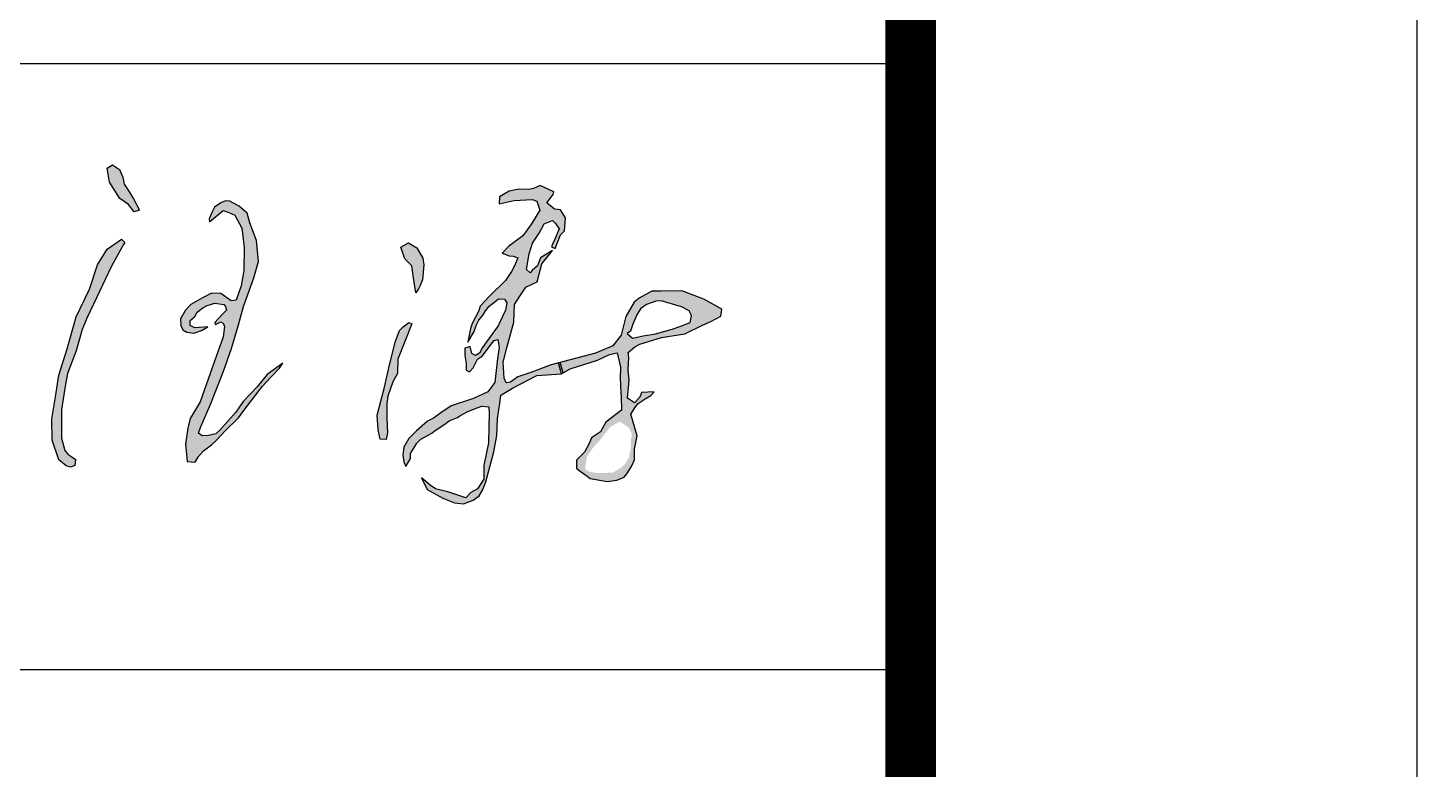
# Model space of a CAD drawing. Extents: x 185245 to 2166646, y -19957 to 815000.
# Drawn here: x 2047984 to 2052098, y 639168 to 641362 of the extents above; entities that cross this region are included whole.
import ezdxf

# ---------------------------------------------------------------- set-up
doc = ezdxf.new("R2010")
doc.units = 0
doc.header["$LTSCALE"] = 1000
doc.header["$MEASUREMENT"] = 0
for name, color, linetype in [('PUB_TEXT', 7, 'Continuous'), ('PUB_TITLE', 4, 'Continuous'), ('图框', 4, 'Continuous')]:
    doc.layers.add(name, color=color, linetype=linetype)

msp = doc.modelspace()

# ---------------------------------------------------------------- hatches: boundary and pattern name
at = {"layer": 'PUB_TEXT'}
h = msp.add_hatch(color=4, dxfattribs=at)
h.paths.add_polyline_path([(2048232.3, 640656), (2048270.3, 640727.2), (2048261, 640736.5), (2048219.5, 640706.6), (2048190.8, 640660.1), (2048166.3, 640588.2), (2048127.3, 640506.7), (2048100.7, 640412.2), (2048076.2, 640333.6), (2048066.5, 640269.5), (2048055.6, 640204.7), (2048056.1, 640141.6), (2048076, 640083.8), (2048097.4, 640065.3), (2048110.6, 640061.5), (2048123.5, 640066.7), (2048125.3, 640084.3), (2048111.6, 640094.2), (2048095.7, 640103.8), (2048083.5, 640147), (2048084.2, 640231.6), (2048094.2, 640301.1), (2048101.4, 640338.9), (2048127.6, 640405.7), (2048144.6, 640468.7), (2048159.9, 640504.4), (2048187.6, 640562.5)])
h.paths.add_polyline_path([(2048279.5, 640884.2), (2048269.6, 640898.6), (2048265.8, 640919.9), (2048255.9, 640942), (2048234.6, 640956.4), (2048218.7, 640946.5), (2048225.5, 640904.7), (2048256.7, 640856.8), (2048281.8, 640838.6), (2048298.5, 640817.3), (2048314.5, 640822.6), (2048296.3, 640857.6)])
h = msp.add_hatch(color=4, dxfattribs=at)
h.paths.add_polyline_path([(2049419.2, 640295.4), (2049491.4, 640332.5), (2049564, 640338.1), (2049555.5, 640370.1), (2049533.3, 640364.1), (2049473.1, 640341.6), (2049434.6, 640329), (2049413.7, 640313.1), (2049400.3, 640311.5), (2049394.4, 640324.8), (2049391.9, 640372.5), (2049402.8, 640414.3), (2049422.9, 640491.2), (2049425.1, 640542.9), (2049441, 640567.3), (2049458.6, 640594.5), (2049491.9, 640609.6), (2049505.7, 640663.1), (2049538.1, 640702.7), (2049502.1, 640680.8), (2049492.9, 640657.6), (2049477.1, 640644), (2049471.3, 640636.6), (2049461, 640646.5), (2049468.9, 640692.7), (2049478.8, 640724.9), (2049498.6, 640754.2), (2049513.4, 640782.2), (2049537.4, 640791.3), (2049546.1, 640782.6), (2049557.2, 640766.5), (2049545.6, 640738.5), (2049537.4, 640721.2), (2049534.5, 640713.7), (2049545.6, 640708.4), (2049561.3, 640749.2), (2049572.9, 640761.2), (2049575.8, 640799.1), (2049561.1, 640823), (2049543.9, 640825.1), (2049520.9, 640843.8), (2049539.7, 640868.4), (2049541.2, 640876.7), (2049501.1, 640895), (2049481.2, 640886.1), (2049467.1, 640883), (2049438.4, 640884), (2049409.7, 640878.8), (2049381, 640861.6), (2049379.9, 640840.9), (2049424.2, 640850.4), (2049477, 640854), (2049491.4, 640849.2), (2049499.8, 640821.7), (2049475.8, 640782.1), (2049449.4, 640746.2), (2049407.5, 640715), (2049388.3, 640694.6), (2049409.2, 640687.3), (2049421.3, 640685.6), (2049434.6, 640681), (2049425.8, 640659.8), (2049416.7, 640641.1), (2049398.8, 640614.4), (2049351, 640567.3), (2049323.5, 640537.6), (2049318.5, 640522.4), (2049300.5, 640489.1), (2049296.3, 640475.6), (2049292.4, 640462.3), (2049286.6, 640431.5), (2049305.5, 640462.9), (2049311.7, 640480.7), (2049319.5, 640496.2), (2049332.1, 640512.8), (2049339.5, 640524.3), (2049349.8, 640538.3), (2049362.8, 640547.9), (2049377.9, 640559.4), (2049395.7, 640558.6), (2049402.7, 640548.3), (2049398.7, 640526.5), (2049389.8, 640507.3), (2049376.8, 640479.5), (2049342.1, 640432.6), (2049330.2, 640416), (2049321.4, 640399.4), (2049309.5, 640391.6), (2049298.8, 640397.9), (2049294, 640418.9), (2049278.5, 640413.9), (2049278.5, 640392), (2049281.8, 640368.2), (2049281.8, 640349), (2049292, 640343.9), (2049302.3, 640355.1), (2049315.4, 640381.2), (2049329.9, 640391.1), (2049353.3, 640421.9), (2049364.5, 640436.8), (2049375.8, 640439.2), (2049379.5, 640415.4), (2049374.3, 640383.6), (2049366.8, 640311.7), (2049345.8, 640284.6), (2049303.7, 640264.6), (2049237.3, 640243.1), (2049207.2, 640222.4), (2049184.8, 640206.5), (2049167.1, 640197.7), (2049134.5, 640168.9), (2049112.6, 640146.5), (2049097.3, 640120.6), (2049094.3, 640097), (2049097.9, 640077.5), (2049103.2, 640063.4), (2049116.7, 640087), (2049117.3, 640102.3), (2049126.8, 640118.2), (2049136.2, 640133), (2049148, 640144.2), (2049179.9, 640162.4), (2049187.6, 640167.7), (2049218.8, 640189), (2049231.8, 640198.4), (2049256, 640208.4), (2049263.7, 640213.2), (2049284.9, 640225.5), (2049311.5, 640236.1), (2049328, 640242.6), (2049349.3, 640239.7), (2049350.5, 640219.6), (2049349.3, 640180.7), (2049348.1, 640133.5), (2049333.9, 640066.5), (2049333.9, 640026.3), (2049315.5, 639997.8), (2049296.2, 639986.9), (2049281.1, 639971), (2049227.4, 639988.6), (2049191.3, 639997.8), (2049175.4, 640008.7), (2049149.3, 640029.6), (2049166.1, 639995.3), (2049212.8, 639970.4), (2049247.6, 639956.3), (2049274.2, 639953), (2049302.8, 639963.8), (2049321, 639977), (2049330.6, 639993.2), (2049340.1, 640018.5), (2049363.7, 640107.2), (2049372.6, 640155.5), (2049374.9, 640204.4), (2049379.6, 640237.9), (2049381.4, 640249.7), (2049384.9, 640274.5)])
h.paths.add_polyline_path([(2049670.5, 640378.6), (2049706.3, 640395.5), (2049728.9, 640400.3), (2049739.1, 640357.4), (2049737.7, 640325), (2049739.7, 640282), (2049741.1, 640270.7), (2049742.4, 640230.4), (2049695.2, 640195), (2049680, 640165.9), (2049653.5, 640148), (2049645.6, 640129.5), (2049632.3, 640106.3), (2049608.5, 640082.5), (2049608.5, 640058.7), (2049616.4, 640051.4), (2049636.3, 640037.5), (2049648.9, 640028.3), (2049699.2, 640019.7), (2049727.7, 640023.6), (2049749.5, 640031.6), (2049757.4, 640041.5), (2049771.3, 640063.3), (2049780, 640083.2), (2049780, 640114.9), (2049788.6, 640154.6), (2049769.4, 640218.1), (2049783.9, 640240.6), (2049791.2, 640249.9), (2049811.7, 640263.7), (2049828.9, 640273.7), (2049838.2, 640284.9), (2049801.6, 640282.4), (2049796.7, 640269), (2049780, 640252), (2049760, 640266.1), (2049764.6, 640318.7), (2049761.8, 640349.3), (2049763.2, 640386), (2049761.4, 640400.9), (2049781.4, 640418.1), (2049796.7, 640426), (2049860.4, 640445.2), (2049929.8, 640456.1), (2049981.7, 640482), (2050006.8, 640492.9), (2050036.1, 640508.7), (2050038.6, 640528.8), (2049985.9, 640558.9), (2049920.6, 640583.1), (2049858.7, 640582.3), (2049832, 640582.3), (2049794.3, 640562.2), (2049779.2, 640549.7), (2049755, 640507.9), (2049740.8, 640452.7), (2049716.5, 640421), (2049664.6, 640399.2), (2049560.6, 640371.4), (2049568.8, 640340.7), (2049590.4, 640352.2)])
h.paths.add_polyline_path([(2049758.3, 640456.8), (2049768.7, 640463.9), (2049775.1, 640484.4), (2049787.4, 640512), (2049798, 640530.1), (2049815.6, 640543), (2049843.7, 640552.9), (2049859.5, 640554.1), (2049919.6, 640536.4), (2049942.8, 640524.3), (2049949.2, 640510), (2049945.1, 640489.6), (2049914.5, 640477.6), (2049892.2, 640470.2), (2049843.1, 640456.3), (2049806.5, 640449.8), (2049774.1, 640443.8)], flags=16)
h.paths.add_polyline_path([(2049724.3, 640189.4), (2049738.4, 640196.7), (2049765, 640176.9), (2049772.8, 640158.1), (2049769.7, 640143.5), (2049769.7, 640121.6), (2049764.5, 640090.9), (2049754.5, 640074.2), (2049742, 640061.2), (2049715.4, 640045.1), (2049670.1, 640044.5), (2049655, 640046.6), (2049641.9, 640050.3), (2049634.1, 640057.6), (2049639.8, 640093), (2049657.1, 640118), (2049679, 640143), (2049708.7, 640180.5)], flags=16)
h.paths.add_polyline_path([(2049560.6, 640371.4), (2049555.5, 640370.1), (2049564, 640338.1), (2049568.8, 640340.7)], flags=17)
msp.add_hatch(color=4, dxfattribs=at).paths.add_polyline_path([(2048566.4, 640478.2), (2048562.2, 640447.7), (2048536.3, 640372.7), (2048493.9, 640254.9), (2048465, 640205.8), (2048457.6, 640177), (2048450.9, 640129.9), (2048456.2, 640078.9), (2048479.1, 640076.9), (2048489.8, 640093.7), (2048504, 640109.8), (2048527.5, 640127.9), (2048543.6, 640142.7), (2048568.5, 640169.6), (2048608.1, 640207.8), (2048633, 640240.8), (2048679.4, 640301.2), (2048702.9, 640327.4), (2048729.1, 640354.9), (2048739.2, 640369), (2048692.3, 640335.6), (2048663.6, 640299.2), (2048622.1, 640255.5), (2048600.1, 640224.4), (2048552.9, 640171), (2048540.3, 640160.1), (2048518.9, 640155.1), (2048500.4, 640154.3), (2048489.1, 640162.2), (2048495, 640178.6), (2048526.1, 640250.1), (2048562.6, 640343.1), (2048587.5, 640413), (2048607.6, 640483), (2048622.5, 640537), (2048653.4, 640621.5), (2048667.5, 640670), (2048661.1, 640732.3), (2048641.8, 640785), (2048633.3, 640813.2), (2048610.2, 640833.9), (2048582.5, 640848.5), (2048569.7, 640849.5), (2048555.1, 640844.3), (2048537.2, 640830.6), (2048529.7, 640817.5), (2048521.2, 640796.3), (2048522.4, 640787.5), (2048562.2, 640820.7), (2048579.2, 640815.6), (2048597.1, 640807.1), (2048617.5, 640768.7), (2048624.3, 640711.5), (2048623.7, 640643.9), (2048616.2, 640597.8), (2048601, 640556.2), (2048586.4, 640553.5), (2048555.9, 640575.1), (2048528.3, 640576.9), (2048501.5, 640563), (2048467, 640543), (2048451.4, 640526), (2048436.4, 640500.4), (2048437.1, 640481.2), (2048443.4, 640468.2), (2048455, 640461.2), (2048475.3, 640458.6), (2048498.6, 640465.9), (2048517.2, 640476.5), (2048478.3, 640473.9), (2048464.7, 640481.2), (2048465, 640496.1), (2048478.6, 640507.8), (2048486, 640520.4), (2048509.7, 640538.9), (2048537.8, 640546.6), (2048567.8, 640542.1), (2048572.1, 640526), (2048561.8, 640515.7), (2048547.8, 640500.4), (2048538.2, 640489.8), (2048539.5, 640483.5), (2048560.6, 640494)])
h = msp.add_hatch(color=4, dxfattribs=at)
h.paths.add_polyline_path([(2049112.2, 640489.5), (2049095.8, 640477.3), (2049084.5, 640465.6), (2049071.4, 640431.8), (2049053, 640355.5), (2049039.8, 640298.5), (2049018.7, 640215.1), (2049021.9, 640172.3), (2049027.7, 640144.3), (2049045.6, 640143.3), (2049049.3, 640162.8), (2049046.7, 640205.5), (2049047.1, 640250.2), (2049050.1, 640271.8), (2049065, 640314.2), (2049078.9, 640338.8), (2049079.9, 640381.5), (2049121.5, 640485.8)])
h.paths.add_polyline_path([(2049120.8, 640657.4), (2049125.2, 640628), (2049132.7, 640577.6), (2049141, 640588.9), (2049144.8, 640597.2), (2049152.3, 640616), (2049156.8, 640660.3), (2049153.8, 640680.6), (2049135.7, 640710.7), (2049110.9, 640725.8), (2049088.3, 640713), (2049100.4, 640678.4)])

# ---------------------------------------------------------------- linework, layer by layer
at = {"layer": 'PUB_TEXT', "color": 4}
for p, q in [((2049564, 640338.1, 0), (2049555.5, 640370.1, 0)), ((2049568.8, 640340.7, 0), (2049560.6, 640371.4, 0))]:
    msp.add_line(p, q, dxfattribs=at)
at = {"layer": 'PUB_TEXT', "color": 4, "elevation": 0}
for points in [[(2048256.7, 640856.8), (2048225.5, 640904.7), (2048218.7, 640946.5), (2048234.6, 640956.4), (2048255.9, 640942), (2048265.8, 640919.9), (2048269.6, 640898.6), (2048279.5, 640884.2), (2048296.3, 640857.6), (2048314.5, 640822.6), (2048298.5, 640817.3), (2048281.8, 640838.6), (2048256.7, 640856.8)], [(2048522.4, 640787.5), (2048562.2, 640820.7), (2048579.2, 640815.6), (2048597.1, 640807.1), (2048617.5, 640768.7), (2048624.3, 640711.5), (2048623.7, 640643.9), (2048616.2, 640597.8), (2048601, 640556.2), (2048586.4, 640553.5), (2048555.9, 640575.1), (2048528.3, 640576.9), (2048501.5, 640563), (2048467, 640543), (2048451.4, 640526), (2048436.4, 640500.4), (2048437.1, 640481.2), (2048443.4, 640468.2), (2048455, 640461.2), (2048475.3, 640458.6), (2048498.6, 640465.9), (2048517.2, 640476.5), (2048478.3, 640473.9), (2048464.7, 640481.2), (2048465, 640496.1), (2048478.6, 640507.8), (2048486, 640520.4), (2048502.6, 640533.3), (2048514.9, 640540.3), (2048537.8, 640546.6), (2048564.4, 640542.6), (2048569.1, 640537.3), (2048572.1, 640526), (2048561.8, 640515.7), (2048547.8, 640500.4), (2048538.2, 640489.8), (2048539.5, 640483.5), (2048555.4, 640491.5), (2048562.8, 640488.2), (2048566.4, 640478.2), (2048562.2, 640447.7), (2048536.3, 640372.7), (2048493.9, 640254.9), (2048465, 640205.8), (2048457.6, 640177), (2048450.9, 640129.9), (2048456.2, 640078.9), (2048479.1, 640076.9), (2048489.8, 640093.7), (2048504, 640109.8), (2048527.5, 640127.9), (2048543.6, 640142.7), (2048568.5, 640169.6), (2048608.1, 640207.8), (2048633, 640240.8), (2048679.4, 640301.2), (2048702.9, 640327.4), (2048729.1, 640354.9), (2048739.2, 640369), (2048692.3, 640335.6), (2048663.6, 640299.2), (2048622.1, 640255.5), (2048600.1, 640224.4), (2048552.9, 640171), (2048540.3, 640160.1), (2048518.9, 640155.1), (2048500.4, 640154.3), (2048489.1, 640162.2), (2048495, 640178.6), (2048526.1, 640250.1), (2048562.6, 640343.1), (2048587.5, 640413), (2048607.6, 640483), (2048622.5, 640537), (2048653.4, 640621.5), (2048667.5, 640670), (2048661.1, 640732.3), (2048641.8, 640785), (2048633.3, 640813.2), (2048610.2, 640833.9), (2048582.5, 640848.5), (2048569.7, 640849.5), (2048555.1, 640844.3), (2048537.2, 640830.6), (2048529.7, 640817.5), (2048521.2, 640796.3), (2048521.2, 640796.3), (2048522.4, 640787.5)], [(2048266.9, 640720.9), (2048232.3, 640656), (2048187.6, 640562.5), (2048159.9, 640504.4), (2048144.6, 640468.7), (2048127.6, 640405.7), (2048101.4, 640338.9), (2048094.2, 640301.1), (2048084.2, 640231.6), (2048083.5, 640147), (2048093.6, 640111.3), (2048102.1, 640099.9), (2048111.6, 640094.2), (2048125.3, 640084.3), (2048125.3, 640084.3), (2048123.5, 640066.7), (2048110.6, 640061.5), (2048097.4, 640065.3), (2048076, 640083.8), (2048056.1, 640141.6), (2048055.6, 640204.7), (2048066.5, 640269.5), (2048076.2, 640333.6), (2048100.7, 640412.2), (2048127.3, 640506.7), (2048166.3, 640588.2), (2048190.8, 640660.1), (2048219.5, 640706.6), (2048261, 640736.5), (2048271.5, 640726), (2048266.9, 640720.9)], [(2049132.7, 640577.6), (2049125.2, 640628), (2049120.8, 640657.4), (2049100.4, 640678.4), (2049088.3, 640713), (2049110.9, 640725.8), (2049135.7, 640710.7), (2049153.8, 640680.6), (2049156.8, 640660.3), (2049152.3, 640616), (2049144.8, 640597.2), (2049141, 640588.9), (2049132.7, 640577.6)], [(2049758.3, 640456.8), (2049774.1, 640443.8), (2049806.5, 640449.8), (2049843.1, 640456.3), (2049892.2, 640470.2), (2049914.5, 640477.6), (2049945.1, 640489.6), (2049949.2, 640510), (2049942.8, 640524.3), (2049919.6, 640536.4), (2049859.5, 640554.1), (2049843.7, 640552.9), (2049815.6, 640543), (2049798, 640530.1), (2049787.4, 640512), (2049775.1, 640484.4), (2049768.7, 640463.9), (2049758.3, 640456.8)], [(2049121.5, 640485.8), (2049079.9, 640381.5), (2049078.9, 640338.8), (2049065, 640314.2), (2049050.1, 640271.8), (2049047.1, 640250.2), (2049046.7, 640205.5), (2049049.3, 640162.8), (2049045.6, 640143.3), (2049045.6, 640143.3), (2049027.7, 640144.3), (2049021.9, 640172.3), (2049018.7, 640215.1), (2049039.8, 640298.5), (2049053, 640355.5), (2049071.4, 640431.8), (2049084.5, 640465.6), (2049095.8, 640477.3), (2049112.2, 640489.5), (2049121.5, 640485.8)]]:
    msp.add_lwpolyline(points, dxfattribs=at)
msp.add_lwpolyline([(2049379.9, 640840.9), (2049424.2, 640850.4), (2049477, 640854), (2049491.4, 640849.2), (2049499.8, 640821.7), (2049475.8, 640782.1), (2049449.4, 640746.2), (2049407.5, 640715), (2049407.5, 640715), (2049388.3, 640694.6), (2049409.2, 640687.3), (2049421.3, 640685.6), (2049434.6, 640681), (2049425.8, 640659.8), (2049416.7, 640641.1), (2049398.8, 640614.4), (2049351, 640567.3), (2049323.5, 640537.6), (2049318.5, 640522.4), (2049300.5, 640489.1), (2049296.3, 640475.6), (2049292.4, 640462.3), (2049286.6, 640431.5), (2049305.5, 640462.9), (2049311.7, 640480.7), (2049319.5, 640496.2), (2049332.1, 640512.8), (2049339.5, 640524.3), (2049349.8, 640538.3), (2049362.8, 640547.9), (2049377.9, 640559.4), (2049395.7, 640558.6), (2049402.7, 640548.3), (2049398.7, 640526.5), (2049389.8, 640507.3), (2049376.8, 640479.5), (2049342.1, 640432.6), (2049330.2, 640416), (2049321.4, 640399.4), (2049309.5, 640391.6), (2049298.8, 640397.9), (2049294, 640418.9), (2049278.5, 640413.9), (2049278.5, 640392), (2049281.8, 640368.2), (2049281.8, 640349), (2049292, 640343.9), (2049302.3, 640355.1), (2049315.4, 640381.2), (2049329.9, 640391.1), (2049353.3, 640421.9), (2049364.5, 640436.8), (2049375.8, 640439.2), (2049379.5, 640415.4), (2049374.3, 640383.6), (2049366.8, 640311.7), (2049345.8, 640284.6), (2049303.7, 640264.6), (2049237.3, 640243.1), (2049207.2, 640222.4), (2049184.8, 640206.5), (2049167.1, 640197.7), (2049134.5, 640168.9), (2049112.6, 640146.5), (2049097.3, 640120.6), (2049094.3, 640097), (2049097.9, 640077.5), (2049103.2, 640063.4), (2049103.2, 640063.4), (2049116.7, 640087), (2049117.3, 640102.3), (2049126.8, 640118.2), (2049136.2, 640133), (2049148, 640144.2), (2049179.9, 640162.4), (2049187.6, 640167.7), (2049218.8, 640189), (2049231.8, 640198.4), (2049256, 640208.4), (2049263.7, 640213.2), (2049284.9, 640225.5), (2049311.5, 640236.1), (2049328, 640242.6), (2049349.3, 640239.7), (2049350.5, 640219.6), (2049349.3, 640180.7), (2049348.1, 640133.5), (2049333.9, 640066.5), (2049333.9, 640026.3), (2049315.5, 639997.8), (2049296.2, 639986.9), (2049281.1, 639971), (2049227.4, 639988.6), (2049191.3, 639997.8), (2049175.4, 640008.7), (2049149.3, 640029.6), (2049149.3, 640029.6), (2049166.1, 639995.3), (2049212.8, 639970.4), (2049247.6, 639956.3), (2049274.2, 639953), (2049302.8, 639963.8), (2049321, 639977), (2049330.6, 639993.2), (2049340.1, 640018.5), (2049363.7, 640107.2), (2049372.6, 640155.5), (2049374.9, 640204.4), (2049379.6, 640237.9), (2049381.4, 640249.7), (2049384.9, 640274.5), (2049419.2, 640295.4), (2049491.4, 640332.5), (2049564, 640338.1), (2049590.4, 640352.2), (2049670.5, 640378.6), (2049706.3, 640395.5), (2049728.9, 640400.3), (2049739.1, 640357.4), (2049737.7, 640325), (2049739.7, 640282), (2049741.1, 640270.7), (2049742.4, 640230.4), (2049695.2, 640195), (2049680, 640165.9), (2049653.5, 640148), (2049645.6, 640129.5), (2049632.3, 640106.3), (2049608.5, 640082.5), (2049608.5, 640058.7), (2049616.4, 640051.4), (2049636.3, 640037.5), (2049648.9, 640028.3), (2049699.2, 640019.7), (2049727.7, 640023.6), (2049749.5, 640031.6), (2049757.4, 640041.5), (2049771.3, 640063.3), (2049780, 640083.2), (2049780, 640114.9), (2049788.6, 640154.6), (2049769.4, 640218.1), (2049783.9, 640240.6), (2049791.2, 640249.9), (2049811.7, 640263.7), (2049828.9, 640273.7), (2049838.2, 640284.9), (2049801.6, 640282.4), (2049796.7, 640269), (2049780, 640252), (2049760, 640266.1), (2049764.6, 640318.7), (2049761.8, 640349.3), (2049763.2, 640386), (2049761.4, 640400.9), (2049781.4, 640418.1), (2049796.7, 640426), (2049860.4, 640445.2), (2049929.8, 640456.1), (2049981.7, 640482), (2050006.8, 640492.9), (2050036.1, 640508.7), (2050038.6, 640528.8), (2049985.9, 640558.9), (2049985.9, 640558.9), (2049920.6, 640583.1), (2049858.7, 640582.3), (2049832, 640582.3), (2049794.3, 640562.2), (2049779.2, 640549.7), (2049755, 640507.9), (2049740.8, 640452.7), (2049740.8, 640452.7), (2049716.5, 640421), (2049664.6, 640399.2), (2049533.3, 640364.1), (2049473.1, 640341.6), (2049434.6, 640329), (2049413.7, 640313.1), (2049400.3, 640311.5), (2049394.4, 640324.8), (2049391.9, 640372.5), (2049402.8, 640414.3), (2049422.9, 640491.2), (2049425.1, 640542.9), (2049441, 640567.3), (2049458.6, 640594.5), (2049491.9, 640609.6), (2049505.7, 640663.1), (2049538.1, 640702.7), (2049502.1, 640680.8), (2049492.9, 640657.6), (2049477.1, 640644), (2049471.3, 640636.6), (2049461, 640646.5), (2049468.9, 640692.7), (2049478.8, 640724.9), (2049498.6, 640754.2), (2049513.4, 640782.2), (2049537.4, 640791.3), (2049546.1, 640782.6), (2049557.2, 640766.5), (2049545.6, 640738.5), (2049537.4, 640721.2), (2049534.5, 640713.7), (2049545.6, 640708.4), (2049561.3, 640749.2), (2049572.9, 640761.2), (2049575.8, 640799.1), (2049561.1, 640823), (2049543.9, 640825.1), (2049520.9, 640843.8), (2049539.7, 640868.4), (2049541.2, 640876.7), (2049501.1, 640895), (2049481.2, 640886.1), (2049467.1, 640883), (2049438.4, 640884), (2049409.7, 640878.8), (2049381, 640861.6), (2049379.9, 640840.9)], close=True, dxfattribs=at)
at = {"layer": 'PUB_TITLE', "elevation": 0}
msp.add_lwpolyline([(1962998, 597962.7), (2052098, 597962.7), (2052098, 660962.7), (1962998, 660962.7)], close=True, dxfattribs=at)
at = {"layer": 'PUB_TITLE', "const_width": 150, "elevation": 0}
msp.add_lwpolyline([(1966748, 599462.7), (2050598, 599462.7), (2050598, 659462.7), (1966748, 659462.7)], close=True, dxfattribs=at)
at = {"layer": '图框', "color": 0}
for p, q in [((2041584.2, 641256, 0), (2050598, 641256, 0)), ((2041584.2, 639463.2, 0), (2050598, 639463.2, 0))]:
    msp.add_line(p, q, dxfattribs=at)
at = {"layer": '图框', "color": 0, "const_width": 75, "elevation": 0}
msp.add_lwpolyline([(2041584.2, 646335.6), (2050598, 646335.6), (2050598, 631096.8), (2041584.2, 631096.8)], close=True, dxfattribs=at)

doc.saveas('drawing.dxf')
